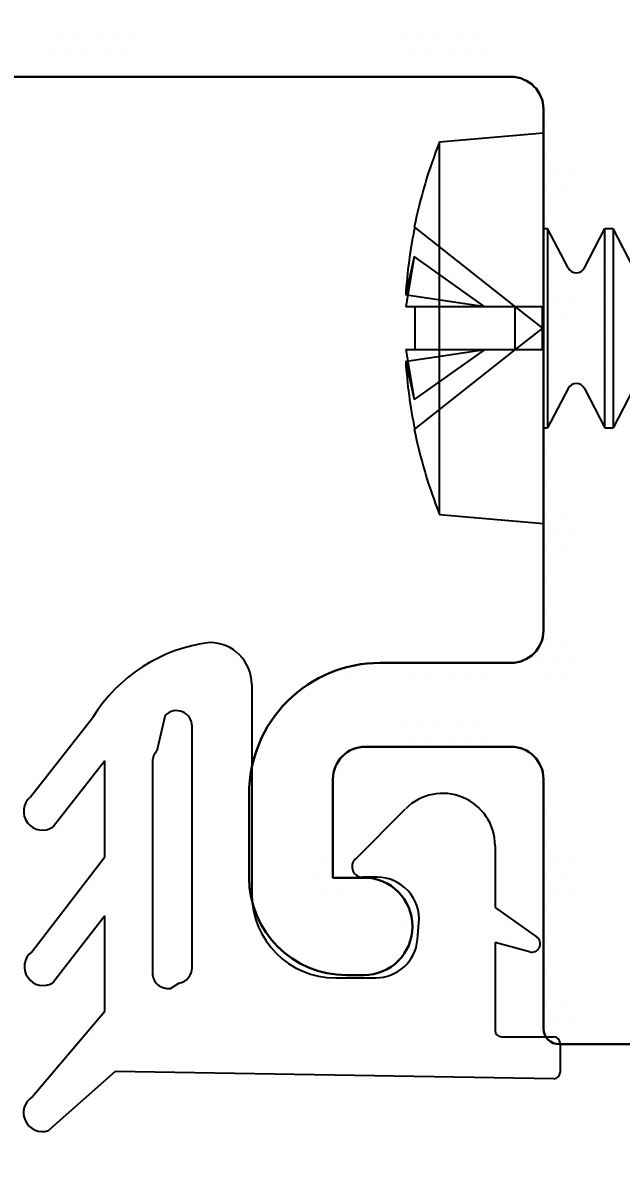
# Model space of a CAD drawing. Header units: inches. Extents: x 3.8 to 36.3, y 0.9 to 43.6.
# Drawn here: x 7.827 to 8.398, y 12.353 to 13.449 of the extents above; entities that cross this region are included whole.
import ezdxf

# ---------------------------------------------------------------- set-up
doc = ezdxf.new("R2010")
doc.units = ezdxf.units.IN
doc.header["$MEASUREMENT"] = 0
for name, color, linetype in [('R-ANNO-DIMS', 3, 'Continuous'), ('R-SWTS-DET1', 1, 'Continuous'), ('R-SWTS-PAT1', 5, 'Continuous')]:
    doc.layers.add(name, color=color, linetype=linetype)
doc.styles.add('SWTSTEXT', font='romans.shx')
doc.dimstyles.new('SWTSARCH', dxfattribs={"dimtxt": 0.25, "dimasz": 0.25, "dimexe": 0.179688, "dimexo": 0.0625, "dimgap": 0.125, "dimtad": 1, "dimtih": 1, "dimtoh": 1, "dimdec": 4, "dimzin": 4, "dimdsep": 46, "dimlunit": 4, "dimtxsty": 'SWTSTEXT', "dimcen": 0.1875, "dimdle": 0.179688, "dimclrd": 256, "dimclre": 256, "dimclrt": 256, "dimadec": 0, "dimazin": 1, "dimtfac": 1, "dimtdec": 4, "dimtofl": 0, "dimtmove": 0, "dimatfit": 3, "dimfxl": 0, "dimfrac": 2, "dimtolj": 1, "dimtzin": 4, "dimlwd": -1, "dimlwe": -1, "dimarcsym": 0})

# ---------------------------------------------------------------- blocks, each defined once
blk = doc.blocks.new('*D11')
at = {"layer": 'Defpoints', "color": 0}
for p in [(6.0737, 12.4937), (10.5663, 12.489), (10.5663, 10.9638)]:
    blk.add_point(p, dxfattribs=at)
at = {"layer": 'R-ANNO-DIMS'}
for p, q in [((6.0737, 12.4312), (6.0737, 10.7841)), ((10.5663, 12.4265), (10.5663, 10.7841)), ((6.3237, 10.9638), (10.3163, 10.9638))]:
    blk.add_line(p, q, dxfattribs=at)
for points in [[(6.3237, 11.0054), (6.3237, 10.9221), (6.0737, 10.9638)], [(10.3163, 11.0054), (10.3163, 10.9221), (10.5663, 10.9638)]]:
    blk.add_solid(points, dxfattribs=at)
at = {"layer": 'R-ANNO-DIMS', "insert": (8.32, 11.2792), "char_height": 0.25, "attachment_point": 5, "style": 'SWTSTEXT'}
blk.add_mtext('\\A1;4 1/2"', dxfattribs=at)

msp = doc.modelspace()

# ---------------------------------------------------------------- linework, layer by layer
at = {"layer": 'R-SWTS-DET1', "lineweight": 30}
for p, q in [((7.57258, 13.39722), (8.29277, 13.39722)), ((8.32377, 13.36622), (8.32377, 12.86898)), ((8.29277, 12.83798), (8.16776, 12.83798)), ((8.15376, 12.75798), (8.29277, 12.75798)), ((8.12276, 12.63298), (8.12276, 12.72698)), ((8.32377, 12.72698), (8.32377, 12.48898)), ((8.04276, 12.71298), (8.04276, 12.63298)), ((8.15227, 12.63298), (8.12276, 12.63298)), ((8.13577, 12.53998), (8.15227, 12.53998)), ((8.33877, 12.47398), (10.55127, 12.47398))]:
    msp.add_line(p, q, dxfattribs=at)
at = {"layer": 'R-SWTS-DET1'}
for p, q in [((8.22455, 13.33519), (8.32377, 13.34387)), ((8.22455, 12.97955), (8.22455, 13.33519)), ((8.32377, 12.97087), (8.32377, 13.34387)), ((8.20085, 13.25357), (8.20046, 13.25387)), ((8.20085, 13.25357), (8.29677, 13.17787)), ((8.32377, 13.25237), (8.32767, 13.25237)), ((8.3472, 13.21498), (8.32767, 13.25237)), ((8.32767, 13.25237), (8.32767, 13.06237)), ((8.36283, 13.21498), (8.38236, 13.25237)), ((8.38236, 13.25237), (8.39017, 13.25237)), ((8.38236, 13.06237), (8.38236, 13.25237)), ((8.4097, 13.21498), (8.39017, 13.25237)), ((8.39017, 13.25237), (8.39017, 13.06237)), ((8.20046, 13.22561), (8.19224, 13.18913)), ((8.20046, 13.22561), (8.19224, 13.17787)), ((8.26783, 13.17787), (8.20046, 13.22561)), ((8.19348, 13.18894), (8.19224, 13.18913)), ((8.26783, 13.17787), (8.19348, 13.18894)), ((8.20085, 13.17787), (8.19224, 13.17787)), ((8.20085, 13.17787), (8.20085, 13.13687)), ((8.29677, 13.17787), (8.20085, 13.17787)), ((8.32274, 13.17787), (8.29677, 13.17787)), ((8.29677, 13.17787), (8.32274, 13.15737)), ((8.29677, 13.13687), (8.29677, 13.17787)), ((8.32274, 13.15737), (8.32274, 13.17787)), ((8.32274, 13.15737), (8.29677, 13.13687)), ((8.32274, 13.13687), (8.32274, 13.15737)), ((8.19224, 13.13687), (8.20046, 13.08914)), ((8.19224, 13.13687), (8.20085, 13.13687)), ((8.19348, 13.1258), (8.26783, 13.13687)), ((8.26783, 13.13687), (8.20046, 13.08914)), ((8.20085, 13.13687), (8.29677, 13.13687)), ((8.29677, 13.13687), (8.20085, 13.06117)), ((8.29677, 13.13687), (8.32274, 13.13687)), ((8.19224, 13.12562), (8.19348, 13.1258)), ((8.19224, 13.12562), (8.20046, 13.08914)), ((8.3472, 13.09977), (8.32767, 13.06237)), ((8.36283, 13.09977), (8.38236, 13.06237)), ((8.4097, 13.09977), (8.39017, 13.06237)), ((8.20046, 13.06087), (8.20085, 13.06117)), ((8.32377, 13.06237), (8.32767, 13.06237)), ((8.38236, 13.06237), (8.39017, 13.06237)), ((8.22455, 12.97955), (8.32377, 12.97087)), ((8.04529, 12.81741), (8.04529, 12.61741)), ((7.83411, 12.71004), (7.89337, 12.78564)), ((7.90506, 12.7446), (7.85583, 12.68156)), ((7.90506, 12.65279), (7.90506, 12.7446)), ((8.14397, 12.65048), (8.19223, 12.69874)), ((8.27759, 12.66339), (8.27759, 12.60454)), ((7.83538, 12.56225), (7.90506, 12.65279)), ((8.16503, 12.63341), (8.15104, 12.63341)), ((8.27759, 12.60454), (8.31722, 12.5764)), ((7.90506, 12.59655), (7.85559, 12.5327)), ((7.90506, 12.50545), (7.90506, 12.59655)), ((8.20348, 12.57392), (8.20488, 12.58992)), ((8.31052, 12.56215), (8.27759, 12.57097)), ((8.27759, 12.57097), (8.27759, 12.4871)), ((8.12529, 12.53741), (8.16363, 12.53741)), ((7.83579, 12.42375), (7.90506, 12.50545)), ((8.28359, 12.4811), (8.33359, 12.4811)), ((8.33959, 12.4751), (8.33959, 12.4471)), ((7.91512, 12.44801), (7.8512, 12.39167)), ((8.33359, 12.4411), (7.91512, 12.44801)), ((7.91512, 12.44801), (7.91512, 12.44801))]:
    msp.add_line(p, q, dxfattribs=at)
at = {"layer": 'R-SWTS-DET1', "lineweight": 25}
for p, q in [((7.96283, 12.78802), (7.9549, 12.7541)), ((7.98844, 12.54717), (7.98844, 12.77741)), ((7.95051, 12.74349), (7.95051, 12.54221)), ((7.96768, 12.52737), (7.97561, 12.53233))]:
    msp.add_line(p, q, dxfattribs=at)
at = {"layer": 'R-SWTS-DET1', "lineweight": 30}
for centre, radius, start, end in [((8.29277, 13.36622), 0.031, 0, 90), ((8.29277, 12.86898), 0.031, 270, 0), ((8.16776, 12.71298), 0.125, 89.99999, 180), ((8.15376, 12.72698), 0.031, 90, 180), ((8.29277, 12.72698), 0.031, 0, 90), ((8.13577, 12.63298), 0.093, 180.00006, 270), ((8.15227, 12.58648), 0.0465, 270, 90), ((8.33877, 12.48898), 0.015, 180, 270)]:
    msp.add_arc(centre, radius, start, end, dxfattribs=at)
at = {"layer": 'R-SWTS-DET1'}
for centre, radius, start, end in [((8.67567, 13.15737), 0.4849, 158.48692, 168.52092), ((8.67567, 13.15737), 0.48447, 168.54682, 176.24198), ((8.35502, 13.21906), 0.00881, 207.58, 332.42), ((8.67567, 13.15737), 0.48447, 183.75802, 191.45318), ((8.35502, 13.09568), 0.00881, 27.58, 152.42), ((8.67567, 13.15737), 0.4849, 191.47908, 201.51308), ((8.02458, 12.70417), 0.15445, 97.17693, 148.16455), ((8.00529, 12.81741), 0.04, 0, 90), ((7.84557, 12.69625), 0.01792, 129.73715, 304.91198), ((8.22759, 12.66339), 0.05, 0, 135), ((8.15104, 12.64341), 0.01, 135, 270), ((8.16503, 12.59341), 0.04, 355, 90), ((8.12529, 12.61741), 0.08, 180, 270), ((8.16363, 12.57741), 0.04, 270, 355), ((8.31259, 12.56987), 0.008, 255, 54.62612), ((7.84627, 12.54801), 0.01792, 127.39772, 301.34331), ((8.28359, 12.4871), 0.006, 180, 270), ((8.33359, 12.4751), 0.006, 0, 90), ((8.33359, 12.4471), 0.006, 270, 0), ((7.84543, 12.40864), 0.01792, 122.543, 288.79118)]:
    msp.add_arc(centre, radius, start, end, dxfattribs=at)
at = {"layer": 'R-SWTS-DET1', "lineweight": 25}
for centre, start, end in [((7.97344, 12.77741), 0, 135), ((7.96551, 12.74349), 135, 180), ((7.97344, 12.54717), 278.31643, 0), ((7.96551, 12.54221), 180, 278.31643)]:
    msp.add_arc(centre, 0.015, start, end, dxfattribs=at)
at = {"layer": 'R-SWTS-PAT1'}
for p, q in [((7.84209, 13.44862), (7.84209, 13.44862)), ((7.85771, 13.44862), (7.85771, 13.44862)), ((7.87334, 13.44862), (7.87334, 13.44862)), ((7.88896, 13.44862), (7.88896, 13.44862)), ((7.90459, 13.44862), (7.90459, 13.44862)), ((7.92021, 13.44862), (7.92021, 13.44862)), ((7.93584, 13.44862), (7.93584, 13.44862)), ((7.95146, 13.44862), (7.95146, 13.44862)), ((7.96709, 13.44862), (7.96709, 13.44862)), ((7.98271, 13.44862), (7.98271, 13.44862)), ((7.99834, 13.44862), (7.99834, 13.44862)), ((8.01396, 13.44862), (8.01396, 13.44862)), ((8.02959, 13.44862), (8.02959, 13.44862)), ((8.04521, 13.44862), (8.04521, 13.44862)), ((8.06084, 13.44862), (8.06084, 13.44862)), ((8.07646, 13.44862), (8.07646, 13.44862)), ((8.09209, 13.44862), (8.09209, 13.44862)), ((8.10771, 13.44862), (8.10771, 13.44862)), ((8.12334, 13.44862), (8.12334, 13.44862)), ((8.13896, 13.44862), (8.13896, 13.44862)), ((8.15459, 13.44862), (8.15459, 13.44862)), ((8.17021, 13.44862), (8.17021, 13.44862)), ((8.18584, 13.44862), (8.18584, 13.44862)), ((8.20146, 13.44862), (8.20146, 13.44862)), ((8.21709, 13.44862), (8.21709, 13.44862)), ((8.23271, 13.44862), (8.23271, 13.44862)), ((8.24834, 13.44862), (8.24834, 13.44862)), ((8.26396, 13.44862), (8.26396, 13.44862)), ((8.27959, 13.44862), (8.27959, 13.44862)), ((8.29521, 13.44862), (8.29521, 13.44862)), ((8.31084, 13.44862), (8.31084, 13.44862)), ((8.32646, 13.44862), (8.32646, 13.44862)), ((8.34209, 13.44862), (8.34209, 13.44862)), ((8.35771, 13.44862), (8.35771, 13.44862)), ((8.37334, 13.44862), (8.37334, 13.44862)), ((8.38896, 13.44862), (8.38896, 13.44862)), ((7.83427, 13.433), (7.83427, 13.433)), ((7.8499, 13.433), (7.8499, 13.433)), ((7.86552, 13.433), (7.86552, 13.433)), ((7.88115, 13.433), (7.88115, 13.433)), ((7.89677, 13.433), (7.89677, 13.433)), ((7.9124, 13.433), (7.9124, 13.433)), ((7.92802, 13.433), (7.92802, 13.433)), ((7.94365, 13.433), (7.94365, 13.433)), ((7.95927, 13.433), (7.95927, 13.433)), ((7.9749, 13.433), (7.9749, 13.433)), ((7.99052, 13.433), (7.99052, 13.433)), ((8.00615, 13.433), (8.00615, 13.433)), ((8.02177, 13.433), (8.02177, 13.433)), ((8.0374, 13.433), (8.0374, 13.433)), ((8.05302, 13.433), (8.05302, 13.433)), ((8.06865, 13.433), (8.06865, 13.433)), ((8.08427, 13.433), (8.08427, 13.433)), ((8.0999, 13.433), (8.0999, 13.433)), ((8.11552, 13.433), (8.11552, 13.433)), ((8.13115, 13.433), (8.13115, 13.433)), ((8.14677, 13.433), (8.14677, 13.433)), ((8.1624, 13.433), (8.1624, 13.433)), ((8.17802, 13.433), (8.17802, 13.433)), ((8.19365, 13.433), (8.19365, 13.433)), ((8.20927, 13.433), (8.20927, 13.433)), ((8.2249, 13.433), (8.2249, 13.433)), ((8.24052, 13.433), (8.24052, 13.433)), ((8.25615, 13.433), (8.25615, 13.433)), ((8.27177, 13.433), (8.27177, 13.433)), ((8.2874, 13.433), (8.2874, 13.433)), ((8.30302, 13.433), (8.30302, 13.433)), ((8.31865, 13.433), (8.31865, 13.433)), ((8.33427, 13.433), (8.33427, 13.433)), ((8.3499, 13.433), (8.3499, 13.433)), ((8.36552, 13.433), (8.36552, 13.433)), ((8.38115, 13.433), (8.38115, 13.433)), ((8.39677, 13.433), (8.39677, 13.433)), ((7.84209, 13.41737), (7.84209, 13.41737)), ((7.85771, 13.41737), (7.85771, 13.41737)), ((7.87334, 13.41737), (7.87334, 13.41737)), ((7.88896, 13.41737), (7.88896, 13.41737)), ((7.90459, 13.41737), (7.90459, 13.41737)), ((7.92021, 13.41737), (7.92021, 13.41737)), ((7.93584, 13.41737), (7.93584, 13.41737)), ((7.95146, 13.41737), (7.95146, 13.41737)), ((7.96709, 13.41737), (7.96709, 13.41737)), ((7.98271, 13.41737), (7.98271, 13.41737)), ((7.99834, 13.41737), (7.99834, 13.41737)), ((8.01396, 13.41737), (8.01396, 13.41737)), ((8.02959, 13.41737), (8.02959, 13.41737)), ((8.04521, 13.41737), (8.04521, 13.41737)), ((8.06084, 13.41737), (8.06084, 13.41737)), ((8.07646, 13.41737), (8.07646, 13.41737)), ((8.09209, 13.41737), (8.09209, 13.41737)), ((8.10771, 13.41737), (8.10771, 13.41737)), ((8.12334, 13.41737), (8.12334, 13.41737)), ((8.13896, 13.41737), (8.13896, 13.41737)), ((8.15459, 13.41737), (8.15459, 13.41737)), ((8.17021, 13.41737), (8.17021, 13.41737)), ((8.18584, 13.41737), (8.18584, 13.41737)), ((8.20146, 13.41737), (8.20146, 13.41737)), ((8.21709, 13.41737), (8.21709, 13.41737)), ((8.23271, 13.41737), (8.23271, 13.41737)), ((8.24834, 13.41737), (8.24834, 13.41737)), ((8.26396, 13.41737), (8.26396, 13.41737)), ((8.27959, 13.41737), (8.27959, 13.41737)), ((8.29521, 13.41737), (8.29521, 13.41737)), ((8.31084, 13.41737), (8.31084, 13.41737)), ((8.32646, 13.41737), (8.32646, 13.41737)), ((8.34209, 13.41737), (8.34209, 13.41737)), ((8.35771, 13.41737), (8.35771, 13.41737)), ((8.37334, 13.41737), (8.37334, 13.41737)), ((8.38896, 13.41737), (8.38896, 13.41737)), ((7.83427, 13.40175), (7.83427, 13.40175)), ((7.8499, 13.40175), (7.8499, 13.40175)), ((7.86552, 13.40175), (7.86552, 13.40175)), ((7.88115, 13.40175), (7.88115, 13.40175)), ((7.89677, 13.40175), (7.89677, 13.40175)), ((7.9124, 13.40175), (7.9124, 13.40175)), ((7.92802, 13.40175), (7.92802, 13.40175)), ((7.94365, 13.40175), (7.94365, 13.40175)), ((7.95927, 13.40175), (7.95927, 13.40175)), ((7.9749, 13.40175), (7.9749, 13.40175)), ((7.99052, 13.40175), (7.99052, 13.40175)), ((8.00615, 13.40175), (8.00615, 13.40175)), ((8.02177, 13.40175), (8.02177, 13.40175)), ((8.0374, 13.40175), (8.0374, 13.40175)), ((8.05302, 13.40175), (8.05302, 13.40175)), ((8.06865, 13.40175), (8.06865, 13.40175)), ((8.08427, 13.40175), (8.08427, 13.40175)), ((8.0999, 13.40175), (8.0999, 13.40175)), ((8.11552, 13.40175), (8.11552, 13.40175)), ((8.13115, 13.40175), (8.13115, 13.40175)), ((8.14677, 13.40175), (8.14677, 13.40175)), ((8.1624, 13.40175), (8.1624, 13.40175)), ((8.17802, 13.40175), (8.17802, 13.40175)), ((8.19365, 13.40175), (8.19365, 13.40175)), ((8.20927, 13.40175), (8.20927, 13.40175)), ((8.2249, 13.40175), (8.2249, 13.40175)), ((8.24052, 13.40175), (8.24052, 13.40175)), ((8.25615, 13.40175), (8.25615, 13.40175)), ((8.27177, 13.40175), (8.27177, 13.40175)), ((8.2874, 13.40175), (8.2874, 13.40175)), ((8.30302, 13.40175), (8.30302, 13.40175)), ((8.31865, 13.40175), (8.31865, 13.40175)), ((8.33427, 13.40175), (8.33427, 13.40175)), ((8.3499, 13.40175), (8.3499, 13.40175)), ((8.36552, 13.40175), (8.36552, 13.40175)), ((8.38115, 13.40175), (8.38115, 13.40175)), ((8.39677, 13.40175), (8.39677, 13.40175)), ((8.32646, 13.38612), (8.32646, 13.38612)), ((8.34209, 13.38612), (8.34209, 13.38612)), ((8.35771, 13.38612), (8.35771, 13.38612)), ((8.37334, 13.38612), (8.37334, 13.38612)), ((8.38896, 13.38612), (8.38896, 13.38612)), ((8.33427, 13.3705), (8.33427, 13.3705)), ((8.3499, 13.3705), (8.3499, 13.3705)), ((8.36552, 13.3705), (8.36552, 13.3705)), ((8.38115, 13.3705), (8.38115, 13.3705)), ((8.39677, 13.3705), (8.39677, 13.3705)), ((8.32646, 13.35487), (8.32646, 13.35487)), ((8.34209, 13.35487), (8.34209, 13.35487)), ((8.35771, 13.35487), (8.35771, 13.35487)), ((8.37334, 13.35487), (8.37334, 13.35487)), ((8.38896, 13.35487), (8.38896, 13.35487)), ((8.33427, 13.33925), (8.33427, 13.33925)), ((8.3499, 13.33925), (8.3499, 13.33925)), ((8.36552, 13.33925), (8.36552, 13.33925)), ((8.38115, 13.33925), (8.38115, 13.33925)), ((8.39677, 13.33925), (8.39677, 13.33925)), ((8.32646, 13.32362), (8.32646, 13.32362)), ((8.34209, 13.32362), (8.34209, 13.32362)), ((8.35771, 13.32362), (8.35771, 13.32362)), ((8.37334, 13.32362), (8.37334, 13.32362)), ((8.38896, 13.32362), (8.38896, 13.32362)), ((8.33427, 13.308), (8.33427, 13.308)), ((8.3499, 13.308), (8.3499, 13.308)), ((8.36552, 13.308), (8.36552, 13.308)), ((8.38115, 13.308), (8.38115, 13.308)), ((8.39677, 13.308), (8.39677, 13.308)), ((8.32646, 13.29237), (8.32646, 13.29237)), ((8.34209, 13.29237), (8.34209, 13.29237)), ((8.35771, 13.29237), (8.35771, 13.29237)), ((8.37334, 13.29237), (8.37334, 13.29237)), ((8.38896, 13.29237), (8.38896, 13.29237)), ((8.33427, 13.27675), (8.33427, 13.27675)), ((8.3499, 13.27675), (8.3499, 13.27675)), ((8.36552, 13.27675), (8.36552, 13.27675)), ((8.38115, 13.27675), (8.38115, 13.27675)), ((8.39677, 13.27675), (8.39677, 13.27675)), ((8.32646, 13.26112), (8.32646, 13.26112)), ((8.34209, 13.26112), (8.34209, 13.26112)), ((8.35771, 13.26112), (8.35771, 13.26112)), ((8.37334, 13.26112), (8.37334, 13.26112)), ((8.38896, 13.26112), (8.38896, 13.26112)), ((8.33427, 13.2455), (8.33427, 13.2455)), ((8.3499, 13.2455), (8.3499, 13.2455)), ((8.36552, 13.2455), (8.36552, 13.2455)), ((8.38115, 13.2455), (8.38115, 13.2455)), ((8.39677, 13.2455), (8.39677, 13.2455)), ((8.32646, 13.22987), (8.32646, 13.22987)), ((8.34209, 13.22987), (8.34209, 13.22987)), ((8.35771, 13.22987), (8.35771, 13.22987)), ((8.37334, 13.22987), (8.37334, 13.22987)), ((8.38896, 13.22987), (8.38896, 13.22987)), ((8.33427, 13.21425), (8.33427, 13.21425)), ((8.3499, 13.21425), (8.3499, 13.21425)), ((8.36552, 13.21425), (8.36552, 13.21425)), ((8.38115, 13.21425), (8.38115, 13.21425)), ((8.39677, 13.21425), (8.39677, 13.21425)), ((8.32646, 13.19862), (8.32646, 13.19862)), ((8.34209, 13.19862), (8.34209, 13.19862)), ((8.35771, 13.19862), (8.35771, 13.19862)), ((8.37334, 13.19862), (8.37334, 13.19862)), ((8.38896, 13.19862), (8.38896, 13.19862)), ((8.33427, 13.183), (8.33427, 13.183)), ((8.3499, 13.183), (8.3499, 13.183)), ((8.36552, 13.183), (8.36552, 13.183)), ((8.38115, 13.183), (8.38115, 13.183)), ((8.39677, 13.183), (8.39677, 13.183)), ((8.32646, 13.16737), (8.32646, 13.16737)), ((8.34209, 13.16737), (8.34209, 13.16737)), ((8.35771, 13.16737), (8.35771, 13.16737)), ((8.37334, 13.16737), (8.37334, 13.16737)), ((8.38896, 13.16737), (8.38896, 13.16737)), ((8.33427, 13.15175), (8.33427, 13.15175)), ((8.3499, 13.15175), (8.3499, 13.15175)), ((8.36552, 13.15175), (8.36552, 13.15175)), ((8.38115, 13.15175), (8.38115, 13.15175)), ((8.39677, 13.15175), (8.39677, 13.15175)), ((8.32646, 13.13612), (8.32646, 13.13612)), ((8.34209, 13.13612), (8.34209, 13.13612)), ((8.35771, 13.13612), (8.35771, 13.13612)), ((8.37334, 13.13612), (8.37334, 13.13612)), ((8.38896, 13.13612), (8.38896, 13.13612)), ((8.33427, 13.1205), (8.33427, 13.1205)), ((8.3499, 13.1205), (8.3499, 13.1205)), ((8.36552, 13.1205), (8.36552, 13.1205)), ((8.38115, 13.1205), (8.38115, 13.1205)), ((8.39677, 13.1205), (8.39677, 13.1205)), ((8.32646, 13.10487), (8.32646, 13.10487)), ((8.34209, 13.10487), (8.34209, 13.10487)), ((8.35771, 13.10487), (8.35771, 13.10487)), ((8.37334, 13.10487), (8.37334, 13.10487)), ((8.38896, 13.10487), (8.38896, 13.10487)), ((8.33427, 13.08925), (8.33427, 13.08925)), ((8.3499, 13.08925), (8.3499, 13.08925)), ((8.36552, 13.08925), (8.36552, 13.08925)), ((8.38115, 13.08925), (8.38115, 13.08925)), ((8.39677, 13.08925), (8.39677, 13.08925)), ((8.32646, 13.07362), (8.32646, 13.07362)), ((8.34209, 13.07362), (8.34209, 13.07362)), ((8.35771, 13.07362), (8.35771, 13.07362)), ((8.37334, 13.07362), (8.37334, 13.07362)), ((8.38896, 13.07362), (8.38896, 13.07362)), ((8.33427, 13.058), (8.33427, 13.058)), ((8.3499, 13.058), (8.3499, 13.058)), ((8.36552, 13.058), (8.36552, 13.058)), ((8.38115, 13.058), (8.38115, 13.058)), ((8.39677, 13.058), (8.39677, 13.058)), ((8.32646, 13.04237), (8.32646, 13.04237)), ((8.34209, 13.04237), (8.34209, 13.04237)), ((8.35771, 13.04237), (8.35771, 13.04237)), ((8.37334, 13.04237), (8.37334, 13.04237)), ((8.38896, 13.04237), (8.38896, 13.04237)), ((8.33427, 13.02675), (8.33427, 13.02675)), ((8.3499, 13.02675), (8.3499, 13.02675)), ((8.36552, 13.02675), (8.36552, 13.02675)), ((8.38115, 13.02675), (8.38115, 13.02675)), ((8.39677, 13.02675), (8.39677, 13.02675)), ((8.32646, 13.01112), (8.32646, 13.01112)), ((8.34209, 13.01112), (8.34209, 13.01112)), ((8.35771, 13.01112), (8.35771, 13.01112)), ((8.37334, 13.01112), (8.37334, 13.01112)), ((8.38896, 13.01112), (8.38896, 13.01112)), ((8.33427, 12.9955), (8.33427, 12.9955)), ((8.3499, 12.9955), (8.3499, 12.9955)), ((8.36552, 12.9955), (8.36552, 12.9955)), ((8.38115, 12.9955), (8.38115, 12.9955)), ((8.39677, 12.9955), (8.39677, 12.9955)), ((8.32646, 12.97987), (8.32646, 12.97987)), ((8.34209, 12.97987), (8.34209, 12.97987)), ((8.35771, 12.97987), (8.35771, 12.97987)), ((8.37334, 12.97987), (8.37334, 12.97987)), ((8.38896, 12.97987), (8.38896, 12.97987)), ((8.33427, 12.96425), (8.33427, 12.96425)), ((8.3499, 12.96425), (8.3499, 12.96425)), ((8.36552, 12.96425), (8.36552, 12.96425)), ((8.38115, 12.96425), (8.38115, 12.96425)), ((8.39677, 12.96425), (8.39677, 12.96425)), ((8.32646, 12.94862), (8.32646, 12.94862)), ((8.34209, 12.94862), (8.34209, 12.94862)), ((8.35771, 12.94862), (8.35771, 12.94862)), ((8.37334, 12.94862), (8.37334, 12.94862)), ((8.38896, 12.94862), (8.38896, 12.94862)), ((8.33427, 12.933), (8.33427, 12.933)), ((8.3499, 12.933), (8.3499, 12.933)), ((8.36552, 12.933), (8.36552, 12.933)), ((8.38115, 12.933), (8.38115, 12.933)), ((8.39677, 12.933), (8.39677, 12.933)), ((8.32646, 12.91737), (8.32646, 12.91737)), ((8.34209, 12.91737), (8.34209, 12.91737)), ((8.35771, 12.91737), (8.35771, 12.91737)), ((8.37334, 12.91737), (8.37334, 12.91737)), ((8.38896, 12.91737), (8.38896, 12.91737)), ((8.33427, 12.90175), (8.33427, 12.90175)), ((8.3499, 12.90175), (8.3499, 12.90175)), ((8.36552, 12.90175), (8.36552, 12.90175)), ((8.38115, 12.90175), (8.38115, 12.90175)), ((8.39677, 12.90175), (8.39677, 12.90175)), ((8.32646, 12.88612), (8.32646, 12.88612)), ((8.34209, 12.88612), (8.34209, 12.88612)), ((8.35771, 12.88612), (8.35771, 12.88612)), ((8.37334, 12.88612), (8.37334, 12.88612)), ((8.38896, 12.88612), (8.38896, 12.88612)), ((8.33427, 12.8705), (8.33427, 12.8705)), ((8.3499, 12.8705), (8.3499, 12.8705)), ((8.36552, 12.8705), (8.36552, 12.8705)), ((8.38115, 12.8705), (8.38115, 12.8705)), ((8.39677, 12.8705), (8.39677, 12.8705)), ((8.32646, 12.85487), (8.32646, 12.85487)), ((8.34209, 12.85487), (8.34209, 12.85487)), ((8.35771, 12.85487), (8.35771, 12.85487)), ((8.37334, 12.85487), (8.37334, 12.85487)), ((8.38896, 12.85487), (8.38896, 12.85487)), ((8.30302, 12.83925), (8.30302, 12.83925)), ((8.31865, 12.83925), (8.31865, 12.83925)), ((8.33427, 12.83925), (8.33427, 12.83925)), ((8.3499, 12.83925), (8.3499, 12.83925)), ((8.36552, 12.83925), (8.36552, 12.83925)), ((8.38115, 12.83925), (8.38115, 12.83925)), ((8.39677, 12.83925), (8.39677, 12.83925)), ((8.12334, 12.82362), (8.12334, 12.82362)), ((8.13896, 12.82362), (8.13896, 12.82362)), ((8.15459, 12.82362), (8.15459, 12.82362)), ((8.17021, 12.82362), (8.17021, 12.82362)), ((8.18584, 12.82362), (8.18584, 12.82362)), ((8.20146, 12.82362), (8.20146, 12.82362)), ((8.21709, 12.82362), (8.21709, 12.82362)), ((8.23271, 12.82362), (8.23271, 12.82362)), ((8.24834, 12.82362), (8.24834, 12.82362)), ((8.26396, 12.82362), (8.26396, 12.82362)), ((8.27959, 12.82362), (8.27959, 12.82362)), ((8.29521, 12.82362), (8.29521, 12.82362)), ((8.31084, 12.82362), (8.31084, 12.82362)), ((8.32646, 12.82362), (8.32646, 12.82362)), ((8.34209, 12.82362), (8.34209, 12.82362)), ((8.35771, 12.82362), (8.35771, 12.82362)), ((8.37334, 12.82362), (8.37334, 12.82362)), ((8.38896, 12.82362), (8.38896, 12.82362)), ((8.0999, 12.808), (8.0999, 12.808)), ((8.11552, 12.808), (8.11552, 12.808)), ((8.13115, 12.808), (8.13115, 12.808)), ((8.14677, 12.808), (8.14677, 12.808)), ((8.1624, 12.808), (8.1624, 12.808)), ((8.17802, 12.808), (8.17802, 12.808)), ((8.19365, 12.808), (8.19365, 12.808)), ((8.20927, 12.808), (8.20927, 12.808)), ((8.2249, 12.808), (8.2249, 12.808)), ((8.24052, 12.808), (8.24052, 12.808)), ((8.25615, 12.808), (8.25615, 12.808)), ((8.27177, 12.808), (8.27177, 12.808)), ((8.2874, 12.808), (8.2874, 12.808)), ((8.30302, 12.808), (8.30302, 12.808)), ((8.31865, 12.808), (8.31865, 12.808)), ((8.33427, 12.808), (8.33427, 12.808)), ((8.3499, 12.808), (8.3499, 12.808)), ((8.36552, 12.808), (8.36552, 12.808)), ((8.38115, 12.808), (8.38115, 12.808)), ((8.39677, 12.808), (8.39677, 12.808)), ((8.07646, 12.79237), (8.07646, 12.79237)), ((8.09209, 12.79237), (8.09209, 12.79237)), ((8.10771, 12.79237), (8.10771, 12.79237)), ((8.12334, 12.79237), (8.12334, 12.79237)), ((8.13896, 12.79237), (8.13896, 12.79237)), ((8.15459, 12.79237), (8.15459, 12.79237)), ((8.17021, 12.79237), (8.17021, 12.79237)), ((8.18584, 12.79237), (8.18584, 12.79237)), ((8.20146, 12.79237), (8.20146, 12.79237)), ((8.21709, 12.79237), (8.21709, 12.79237)), ((8.23271, 12.79237), (8.23271, 12.79237)), ((8.24834, 12.79237), (8.24834, 12.79237)), ((8.26396, 12.79237), (8.26396, 12.79237)), ((8.27959, 12.79237), (8.27959, 12.79237)), ((8.29521, 12.79237), (8.29521, 12.79237)), ((8.31084, 12.79237), (8.31084, 12.79237)), ((8.32646, 12.79237), (8.32646, 12.79237)), ((8.34209, 12.79237), (8.34209, 12.79237)), ((8.35771, 12.79237), (8.35771, 12.79237)), ((8.37334, 12.79237), (8.37334, 12.79237)), ((8.38896, 12.79237), (8.38896, 12.79237)), ((8.06865, 12.77675), (8.06865, 12.77675)), ((8.08427, 12.77675), (8.08427, 12.77675)), ((8.0999, 12.77675), (8.0999, 12.77675)), ((8.11552, 12.77675), (8.11552, 12.77675)), ((8.13115, 12.77675), (8.13115, 12.77675)), ((8.14677, 12.77675), (8.14677, 12.77675)), ((8.1624, 12.77675), (8.1624, 12.77675)), ((8.17802, 12.77675), (8.17802, 12.77675)), ((8.19365, 12.77675), (8.19365, 12.77675)), ((8.20927, 12.77675), (8.20927, 12.77675)), ((8.2249, 12.77675), (8.2249, 12.77675)), ((8.24052, 12.77675), (8.24052, 12.77675)), ((8.25615, 12.77675), (8.25615, 12.77675)), ((8.27177, 12.77675), (8.27177, 12.77675)), ((8.2874, 12.77675), (8.2874, 12.77675)), ((8.30302, 12.77675), (8.30302, 12.77675)), ((8.31865, 12.77675), (8.31865, 12.77675)), ((8.33427, 12.77675), (8.33427, 12.77675)), ((8.3499, 12.77675), (8.3499, 12.77675)), ((8.36552, 12.77675), (8.36552, 12.77675)), ((8.38115, 12.77675), (8.38115, 12.77675)), ((8.39677, 12.77675), (8.39677, 12.77675)), ((8.06084, 12.76112), (8.06084, 12.76112)), ((8.07646, 12.76112), (8.07646, 12.76112)), ((8.09209, 12.76112), (8.09209, 12.76112)), ((8.10771, 12.76112), (8.10771, 12.76112)), ((8.12334, 12.76112), (8.12334, 12.76112)), ((8.13896, 12.76112), (8.13896, 12.76112)), ((8.15459, 12.76112), (8.15459, 12.76112)), ((8.17021, 12.76112), (8.17021, 12.76112)), ((8.18584, 12.76112), (8.18584, 12.76112)), ((8.20146, 12.76112), (8.20146, 12.76112)), ((8.21709, 12.76112), (8.21709, 12.76112)), ((8.23271, 12.76112), (8.23271, 12.76112)), ((8.24834, 12.76112), (8.24834, 12.76112)), ((8.26396, 12.76112), (8.26396, 12.76112)), ((8.27959, 12.76112), (8.27959, 12.76112)), ((8.29521, 12.76112), (8.29521, 12.76112)), ((8.31084, 12.76112), (8.31084, 12.76112)), ((8.32646, 12.76112), (8.32646, 12.76112)), ((8.34209, 12.76112), (8.34209, 12.76112)), ((8.35771, 12.76112), (8.35771, 12.76112)), ((8.37334, 12.76112), (8.37334, 12.76112)), ((8.38896, 12.76112), (8.38896, 12.76112)), ((8.05302, 12.7455), (8.05302, 12.7455)), ((8.06865, 12.7455), (8.06865, 12.7455)), ((8.08427, 12.7455), (8.08427, 12.7455)), ((8.0999, 12.7455), (8.0999, 12.7455)), ((8.11552, 12.7455), (8.11552, 12.7455)), ((8.31865, 12.7455), (8.31865, 12.7455)), ((8.33427, 12.7455), (8.33427, 12.7455)), ((8.3499, 12.7455), (8.3499, 12.7455)), ((8.36552, 12.7455), (8.36552, 12.7455)), ((8.38115, 12.7455), (8.38115, 12.7455)), ((8.39677, 12.7455), (8.39677, 12.7455)), ((8.04521, 12.72987), (8.04521, 12.72987)), ((8.06084, 12.72987), (8.06084, 12.72987)), ((8.07646, 12.72987), (8.07646, 12.72987)), ((8.09209, 12.72987), (8.09209, 12.72987)), ((8.10771, 12.72987), (8.10771, 12.72987)), ((8.32646, 12.72987), (8.32646, 12.72987)), ((8.34209, 12.72987), (8.34209, 12.72987)), ((8.35771, 12.72987), (8.35771, 12.72987)), ((8.37334, 12.72987), (8.37334, 12.72987)), ((8.38896, 12.72987), (8.38896, 12.72987)), ((8.05302, 12.71425), (8.05302, 12.71425)), ((8.06865, 12.71425), (8.06865, 12.71425)), ((8.08427, 12.71425), (8.08427, 12.71425)), ((8.0999, 12.71425), (8.0999, 12.71425)), ((8.11552, 12.71425), (8.11552, 12.71425)), ((8.33427, 12.71425), (8.33427, 12.71425)), ((8.3499, 12.71425), (8.3499, 12.71425)), ((8.36552, 12.71425), (8.36552, 12.71425)), ((8.38115, 12.71425), (8.38115, 12.71425)), ((8.39677, 12.71425), (8.39677, 12.71425)), ((8.04521, 12.69862), (8.04521, 12.69862)), ((8.06084, 12.69862), (8.06084, 12.69862)), ((8.07646, 12.69862), (8.07646, 12.69862)), ((8.09209, 12.69862), (8.09209, 12.69862)), ((8.10771, 12.69862), (8.10771, 12.69862)), ((8.32646, 12.69862), (8.32646, 12.69862)), ((8.34209, 12.69862), (8.34209, 12.69862)), ((8.35771, 12.69862), (8.35771, 12.69862)), ((8.37334, 12.69862), (8.37334, 12.69862)), ((8.38896, 12.69862), (8.38896, 12.69862)), ((8.05302, 12.683), (8.05302, 12.683)), ((8.06865, 12.683), (8.06865, 12.683)), ((8.08427, 12.683), (8.08427, 12.683)), ((8.0999, 12.683), (8.0999, 12.683)), ((8.11552, 12.683), (8.11552, 12.683)), ((8.33427, 12.683), (8.33427, 12.683)), ((8.3499, 12.683), (8.3499, 12.683)), ((8.36552, 12.683), (8.36552, 12.683)), ((8.38115, 12.683), (8.38115, 12.683)), ((8.39677, 12.683), (8.39677, 12.683)), ((8.04521, 12.66737), (8.04521, 12.66737)), ((8.06084, 12.66737), (8.06084, 12.66737)), ((8.07646, 12.66737), (8.07646, 12.66737)), ((8.09209, 12.66737), (8.09209, 12.66737)), ((8.10771, 12.66737), (8.10771, 12.66737)), ((8.32646, 12.66737), (8.32646, 12.66737)), ((8.34209, 12.66737), (8.34209, 12.66737)), ((8.35771, 12.66737), (8.35771, 12.66737)), ((8.37334, 12.66737), (8.37334, 12.66737)), ((8.38896, 12.66737), (8.38896, 12.66737)), ((8.05302, 12.65175), (8.05302, 12.65175)), ((8.06865, 12.65175), (8.06865, 12.65175)), ((8.08427, 12.65175), (8.08427, 12.65175)), ((8.0999, 12.65175), (8.0999, 12.65175)), ((8.11552, 12.65175), (8.11552, 12.65175)), ((8.33427, 12.65175), (8.33427, 12.65175)), ((8.3499, 12.65175), (8.3499, 12.65175)), ((8.36552, 12.65175), (8.36552, 12.65175)), ((8.38115, 12.65175), (8.38115, 12.65175)), ((8.39677, 12.65175), (8.39677, 12.65175)), ((8.04521, 12.63612), (8.04521, 12.63612)), ((8.06084, 12.63612), (8.06084, 12.63612)), ((8.07646, 12.63612), (8.07646, 12.63612)), ((8.09209, 12.63612), (8.09209, 12.63612)), ((8.10771, 12.63612), (8.10771, 12.63612)), ((8.32646, 12.63612), (8.32646, 12.63612)), ((8.34209, 12.63612), (8.34209, 12.63612)), ((8.35771, 12.63612), (8.35771, 12.63612)), ((8.37334, 12.63612), (8.37334, 12.63612)), ((8.38896, 12.63612), (8.38896, 12.63612)), ((8.05302, 12.6205), (8.05302, 12.6205)), ((8.06865, 12.6205), (8.06865, 12.6205)), ((8.08427, 12.6205), (8.08427, 12.6205)), ((8.0999, 12.6205), (8.0999, 12.6205)), ((8.11552, 12.6205), (8.11552, 12.6205)), ((8.13115, 12.6205), (8.13115, 12.6205)), ((8.14677, 12.6205), (8.14677, 12.6205)), ((8.1624, 12.6205), (8.1624, 12.6205)), ((8.17802, 12.6205), (8.17802, 12.6205)), ((8.33427, 12.6205), (8.33427, 12.6205)), ((8.3499, 12.6205), (8.3499, 12.6205)), ((8.36552, 12.6205), (8.36552, 12.6205)), ((8.38115, 12.6205), (8.38115, 12.6205)), ((8.39677, 12.6205), (8.39677, 12.6205)), ((8.06084, 12.60487), (8.06084, 12.60487)), ((8.07646, 12.60487), (8.07646, 12.60487)), ((8.09209, 12.60487), (8.09209, 12.60487)), ((8.10771, 12.60487), (8.10771, 12.60487)), ((8.12334, 12.60487), (8.12334, 12.60487)), ((8.13896, 12.60487), (8.13896, 12.60487)), ((8.15459, 12.60487), (8.15459, 12.60487)), ((8.17021, 12.60487), (8.17021, 12.60487)), ((8.18584, 12.60487), (8.18584, 12.60487)), ((8.32646, 12.60487), (8.32646, 12.60487)), ((8.34209, 12.60487), (8.34209, 12.60487)), ((8.35771, 12.60487), (8.35771, 12.60487)), ((8.37334, 12.60487), (8.37334, 12.60487)), ((8.38896, 12.60487), (8.38896, 12.60487)), ((8.06865, 12.58925), (8.06865, 12.58925)), ((8.08427, 12.58925), (8.08427, 12.58925)), ((8.0999, 12.58925), (8.0999, 12.58925)), ((8.11552, 12.58925), (8.11552, 12.58925)), ((8.13115, 12.58925), (8.13115, 12.58925)), ((8.14677, 12.58925), (8.14677, 12.58925)), ((8.1624, 12.58925), (8.1624, 12.58925)), ((8.17802, 12.58925), (8.17802, 12.58925)), ((8.19365, 12.58925), (8.19365, 12.58925)), ((8.33427, 12.58925), (8.33427, 12.58925)), ((8.3499, 12.58925), (8.3499, 12.58925)), ((8.36552, 12.58925), (8.36552, 12.58925)), ((8.38115, 12.58925), (8.38115, 12.58925)), ((8.39677, 12.58925), (8.39677, 12.58925)), ((8.07646, 12.57362), (8.07646, 12.57362)), ((8.09209, 12.57362), (8.09209, 12.57362)), ((8.10771, 12.57362), (8.10771, 12.57362)), ((8.12334, 12.57362), (8.12334, 12.57362)), ((8.13896, 12.57362), (8.13896, 12.57362)), ((8.15459, 12.57362), (8.15459, 12.57362)), ((8.17021, 12.57362), (8.17021, 12.57362)), ((8.18584, 12.57362), (8.18584, 12.57362)), ((8.32646, 12.57362), (8.32646, 12.57362)), ((8.34209, 12.57362), (8.34209, 12.57362)), ((8.35771, 12.57362), (8.35771, 12.57362)), ((8.37334, 12.57362), (8.37334, 12.57362)), ((8.38896, 12.57362), (8.38896, 12.57362)), ((8.08427, 12.558), (8.08427, 12.558)), ((8.0999, 12.558), (8.0999, 12.558)), ((8.11552, 12.558), (8.11552, 12.558)), ((8.13115, 12.558), (8.13115, 12.558)), ((8.14677, 12.558), (8.14677, 12.558)), ((8.1624, 12.558), (8.1624, 12.558)), ((8.17802, 12.558), (8.17802, 12.558)), ((8.33427, 12.558), (8.33427, 12.558)), ((8.3499, 12.558), (8.3499, 12.558)), ((8.36552, 12.558), (8.36552, 12.558)), ((8.38115, 12.558), (8.38115, 12.558)), ((8.39677, 12.558), (8.39677, 12.558)), ((8.12334, 12.54237), (8.12334, 12.54237)), ((8.13896, 12.54237), (8.13896, 12.54237)), ((8.15459, 12.54237), (8.15459, 12.54237)), ((8.32646, 12.54237), (8.32646, 12.54237)), ((8.34209, 12.54237), (8.34209, 12.54237)), ((8.35771, 12.54237), (8.35771, 12.54237)), ((8.37334, 12.54237), (8.37334, 12.54237)), ((8.38896, 12.54237), (8.38896, 12.54237)), ((8.33427, 12.52675), (8.33427, 12.52675)), ((8.3499, 12.52675), (8.3499, 12.52675)), ((8.36552, 12.52675), (8.36552, 12.52675)), ((8.38115, 12.52675), (8.38115, 12.52675)), ((8.39677, 12.52675), (8.39677, 12.52675)), ((8.32646, 12.51112), (8.32646, 12.51112)), ((8.34209, 12.51112), (8.34209, 12.51112)), ((8.35771, 12.51112), (8.35771, 12.51112)), ((8.37334, 12.51112), (8.37334, 12.51112)), ((8.38896, 12.51112), (8.38896, 12.51112)), ((8.33427, 12.4955), (8.33427, 12.4955)), ((8.3499, 12.4955), (8.3499, 12.4955)), ((8.36552, 12.4955), (8.36552, 12.4955)), ((8.38115, 12.4955), (8.38115, 12.4955)), ((8.39677, 12.4955), (8.39677, 12.4955)), ((8.34209, 12.47987), (8.34209, 12.47987)), ((8.35771, 12.47987), (8.35771, 12.47987)), ((8.37334, 12.47987), (8.37334, 12.47987)), ((8.38896, 12.47987), (8.38896, 12.47987))]:
    msp.add_line(p, q, dxfattribs=at)

# ---------------------------------------------------------------- dimensions: what is measured, and where the dimension line sits
at = {"layer": 'R-ANNO-DIMS'}
dim = msp.add_linear_dim(base=(10.56627, 10.96377), p1=(6.07375, 12.4937), p2=(10.56627, 12.48898), dimstyle='SWTSARCH', dxfattribs=at)
dim.commit()
dim.dimension.update_dxf_attribs({"geometry": '*D11', "text_midpoint": (8.32001, 11.27924)})

doc.saveas('drawing.dxf')
